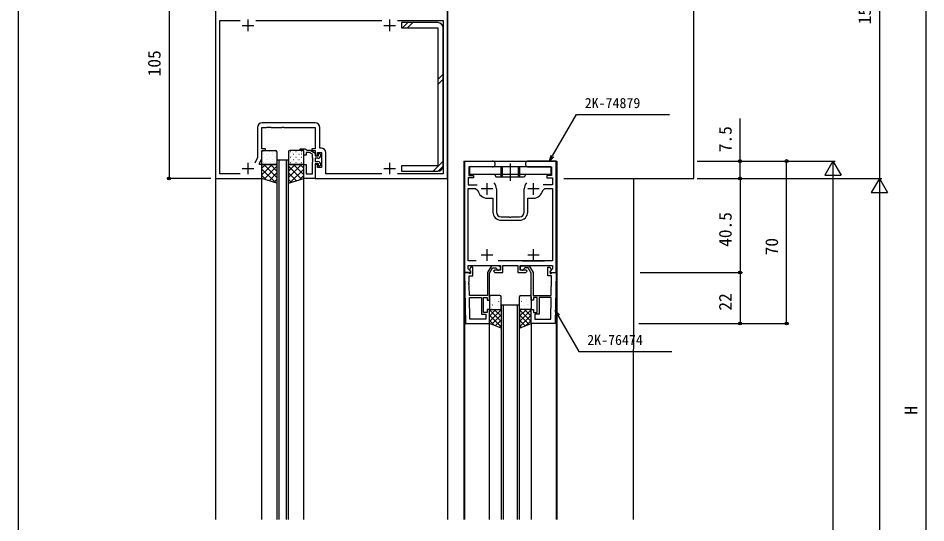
# Model space of a CAD drawing. Units: millimetres, scale not verified. Extents: x -437 to 438, y -681 to 679.
# Drawn here: x -436.7 to -45.7, y 195.2 to 412.7 of the extents above; entities that cross this region are included whole.
import ezdxf
from ezdxf.enums import TextEntityAlignment as Align

# ---------------------------------------------------------------- set-up
doc = ezdxf.new("R2010")
doc.units = ezdxf.units.MM
doc.header["$LTSCALE"] = 4
for name, color, linetype in [('0-2_YKK_11', 7, 'Continuous'), ('0-3_YKK_11E', 7, 'Continuous'), ('0-4_YKK_12', 2, 'Continuous'), ('0-5_YKK_13', 4, 'Continuous'), ('0-7_YKK_D', 6, 'Continuous'), ('0-8_YKK_ZWAK', 7, 'Continuous')]:
    doc.layers.add(name, color=color, linetype=linetype)
doc.styles.add('ＭＳ ゴシック', font='')
doc.styles.get('ＭＳ ゴシック').set_extended_font_data('MS Gothic')

msp = doc.modelspace()

# ---------------------------------------------------------------- linework, layer by layer
at = {"layer": '0-2_YKK_11'}
for p, q in [((-337.7, 412.138), (-337.7, 407.138)), ((-334.35, 411.708), (-280.05, 411.708)), ((-276.7, 412.138), (-276.7, 407.138)), ((-340.2, 409.638), (-335.2, 409.638)), ((-279.2, 409.638), (-274.2, 409.638)), ((-308.77, 367.568), (-331.63, 367.568)), ((-337.7, 350.438), (-337.7, 345.438)), ((-276.7, 350.438), (-276.7, 345.438)), ((-244.4, 351.138), (-232.45, 351.138)), ((-340.2, 347.938), (-335.2, 347.938)), ((-279.2, 347.938), (-274.2, 347.938)), ((-234.7, 336.638), (-234.7, 341.638)), ((-214.7, 336.638), (-214.7, 341.638)), ((-232.2, 339.138), (-237.2, 339.138)), ((-230.7, 339.138), (-230.7, 329.138)), ((-218.7, 329.138), (-218.7, 339.138)), ((-212.2, 339.138), (-217.2, 339.138)), ((-228.7, 325.638), (-220.7, 325.638)), ((-234.7, 308.138), (-234.7, 313.138)), ((-214.7, 308.138), (-214.7, 313.138)), ((-232.2, 310.638), (-237.2, 310.638)), ((-212.2, 310.638), (-217.2, 310.638)), ((-219.417, 308.138), (-229.983, 308.138))]:
    msp.add_line(p, q, dxfattribs=at)
for points in [[(-251.7, 343.638), (-251.7, 493.638)], [(-351.7, 448.638), (-351.7, 343.638), (-331.7, 343.638), (-331.7, 349.638), (-332.7, 349.638), (-332.7, 350.138), (-331.7, 352.283), (-331.7, 355.638), (-330.2, 355.638), (-330.2, 356.438), (-331.7, 356.438), (-331.7, 365.638), (-329.658, 365.638), (-329.475, 365.758), (-328.925, 365.758), (-328.742, 365.638), (-328.658, 365.638), (-328.475, 365.758), (-327.925, 365.758), (-327.742, 365.638), (-323.158, 365.638), (-322.975, 365.758), (-322.425, 365.758), (-322.242, 365.638), (-308.7, 365.638), (-308.7, 356.438), (-310.2, 356.438), (-310.2, 355.638), (-308.7, 355.638), (-308.7, 353.638), (-307.7, 353.638), (-307.7, 354.838), (-306.1, 354.838)], [(-341.063, 345.568), (-349.77, 345.568), (-349.77, 411.708), (-341.05, 411.708)], [(-273.35, 411.708), (-253.63, 411.708), (-253.63, 345.568), (-273.337, 345.568)], [(-333.63, 365.568), (-333.63, 352.711), (-334.795, 350.211)], [(-306.17, 356.768), (-306.77, 356.768), (-306.77, 365.568)], [(-308.7, 349.938), (-308.7, 343.638), (-313.7, 343.638), (-313.7, 349.638), (-312.7, 349.638), (-312.7, 345.568), (-309.9, 345.568), (-309.9, 350.68), (-309.78, 350.863), (-309.78, 351.413), (-309.9, 351.596), (-309.9, 351.68), (-309.78, 351.863), (-309.78, 352.413), (-309.9, 352.596), (-309.9, 354.106), (-311.168, 354.838), (-312.7, 354.838), (-312.7, 353.638), (-313.7, 353.638), (-313.7, 355.638), (-315.2, 355.638), (-315.2, 356.438), (-313, 356.438), (-312.7, 356.138), (-312.4, 355.838), (-310.9, 355.838), (-308.7, 354.568), (-308.7, 353.338), (-307.3, 353.338), (-307.3, 354.238), (-307, 354.538), (-306.3, 353.838), (-306.3, 353.638)], [(-306.1, 354.838), (-306.1, 348.438), (-307.7, 348.438), (-307.7, 349.638), (-308.7, 349.638), (-308.7, 343.638), (-251.7, 343.638)], [(-307.6, 352.338), (-308.7, 352.338), (-308.7, 350.938), (-307.6, 350.938)], [(-280.063, 345.568), (-304.17, 345.568), (-304.17, 354.768)], [(-306.3, 349.638), (-306.3, 349.438), (-307, 348.738), (-307.3, 349.038), (-307.3, 349.938), (-308.7, 349.938)], [(-244.4, 351.138), (-244.4, 303.138), (-241.924, 303.138), (-241.764, 303.526), (-242.9, 304.662), (-242.9, 306.138), (-228.9, 306.138), (-228.9, 304.138), (-231.4, 304.138), (-231.9, 303.638), (-231.4, 303.138), (-227.9, 303.138), (-227.9, 306.138), (-221.5, 306.138), (-221.5, 303.138), (-218, 303.138), (-217.5, 303.638), (-218, 304.138), (-220.5, 304.138), (-220.5, 306.138), (-206.5, 306.138), (-206.5, 304.662), (-207.636, 303.526), (-207.476, 303.138), (-205, 303.138), (-205, 351.138), (-216.95, 351.138)], [(-232.45, 348.638), (-242.5, 348.638), (-242.5, 344.938), (-240.5, 344.938), (-240.5, 343.938), (-242.9, 343.938), (-242.9, 340.838), (-238.908, 340.838)], [(-216.95, 348.638), (-206.9, 348.638), (-206.9, 344.938), (-208.9, 344.938), (-208.9, 343.938), (-206.5, 343.938), (-206.5, 340.838), (-210.492, 340.838)], [(-239.417, 308.138), (-242.9, 308.138), (-242.9, 339.338), (-239.636, 339.338), (-238.648, 338.498)], [(-210.752, 338.498), (-209.764, 339.338), (-206.5, 339.338), (-206.5, 308.138), (-219.417, 308.138), (-209.983, 308.138)], [(-234.7, 335.138), (-232.2, 335.138), (-232.2, 329.138)], [(-217.2, 329.138), (-217.2, 335.138), (-214.7, 335.138)], [(-228.7, 327.138), (-225.158, 327.138), (-224.975, 327.018), (-224.425, 327.018), (-224.242, 327.138), (-220.7, 327.138)], [(-229.8, 305.938), (-232.862, 305.938), (-234.5, 303.101), (-234.5, 293.138), (-242.295, 293.138), (-242.366, 297.18), (-242.489, 297.361), (-242.498, 297.911), (-242.382, 298.096), (-242.383, 298.18), (-242.506, 298.361), (-242.516, 298.911), (-242.399, 299.096), (-242.444, 301.638), (-240.8, 301.638), (-240.8, 305.438), (-241.7, 305.438), (-242.3, 304.399), (-242.3, 304.088), (-241.8, 303.588), (-241.8, 302.638), (-242.27, 302.638), (-242.47, 302.838), (-242.77, 303.138), (-244.4, 303.138)], [(-244.4, 303.138), (-244.016, 281.138), (-233.7, 281.138), (-233.7, 287.138), (-234.7, 287.138), (-234.7, 285.938), (-236.3, 285.938), (-236.3, 292.338), (-234.7, 292.338), (-234.7, 291.138), (-233.7, 291.138), (-233.7, 302.886), (-232.4, 305.138), (-230.983, 305.138), (-230.687, 304.888)], [(-219.6, 305.938), (-216.538, 305.938), (-214.9, 303.101), (-214.9, 293.138), (-207.105, 293.138), (-207.034, 297.18), (-206.911, 297.361), (-206.902, 297.911), (-207.018, 298.096), (-207.017, 298.18), (-206.894, 298.361), (-206.884, 298.911), (-207.001, 299.096), (-206.956, 301.638), (-208.6, 301.638), (-208.6, 305.438), (-207.7, 305.438), (-207.1, 304.399), (-207.1, 304.088), (-207.6, 303.588), (-207.6, 302.638), (-207.13, 302.638), (-206.93, 302.838), (-206.63, 303.138), (-205, 303.138)], [(-205, 303.138), (-205.384, 281.138), (-215.7, 281.138), (-215.7, 287.138), (-214.7, 287.138), (-214.7, 285.938), (-213.1, 285.938), (-213.1, 292.338), (-214.7, 292.338), (-214.7, 291.138), (-215.7, 291.138), (-215.7, 302.886), (-217, 305.138), (-218.417, 305.138), (-218.713, 304.888)]]:
    msp.add_lwpolyline(points, dxfattribs=at)
for points in [[(-242.119, 283.068), (-242.281, 292.338), (-237.1, 292.338), (-237.1, 285.138), (-235.2, 285.138), (-235.2, 283.068)], [(-207.281, 283.068), (-207.119, 292.338), (-212.3, 292.338), (-212.3, 285.138), (-214.2, 285.138), (-214.2, 283.068)]]:
    msp.add_lwpolyline(points, close=True, dxfattribs=at)
for centre, radius, start, end in [((-331.63, 365.568), 2, 90.00001, 179.99999), ((-308.77, 365.568), 2, 0.00001, 89.99999), ((-306.17, 354.768), 2, 0.00001, 89.99999), ((-307.6, 353.638), 1.3, 270.00001, 359.99999), ((-307.6, 349.638), 1.3, 0.00001, 89.99999), ((-232.45, 349.888), 1.25, 269.99999, 90.00001), ((-216.95, 349.888), 1.25, 89.99999, 270.00001), ((-234.7, 339.138), 4, 359.99998, 40.4398), ((-214.7, 339.138), 4, 139.5602, 180.00002), ((-234.7, 339.138), 4, 189.20689, 270.00001), ((-214.7, 339.138), 4, 269.99999, 350.79311), ((-228.7, 329.138), 3.5, 180.00001, 269.99999), ((-228.7, 329.138), 2, 180.00001, 269.99999), ((-220.7, 329.138), 2, 270.00001, 359.99999), ((-220.7, 329.138), 3.5, 270.00001, 359.99999), ((-229.8, 305.038), 0.9, 189.59406, 90), ((-219.6, 305.038), 0.9, 90, 350.40594)]:
    msp.add_arc(centre, radius, start, end, dxfattribs=at)
at = {"layer": '0-3_YKK_11E'}
msp.add_line((-201.7, 343.638), (-145.7, 343.638), dxfattribs=at)
msp.add_lwpolyline([(-145.7, 343.638), (-145.7, 493.638), (-252, 493.638)], dxfattribs=at)
at = {"layer": '0-4_YKK_12'}
for p, q in [((-351.7, 527.219), (-351.7, 196.719)), ((-251.7, 527.219), (-251.7, 196.719)), ((-325.2, 351.643), (-320.2, 351.643)), ((-325.2, 351.643), (-325.2, 196.719)), ((-324.2, 196.719), (-324.2, 351.643)), ((-321.2, 351.643), (-321.2, 196.719)), ((-320.2, 196.719), (-320.2, 351.643)), ((-244.717, 351.138), (-204.717, 351.138)), ((-244.7, 351.138), (-244.7, 196.719)), ((-204.7, 351.138), (-204.7, 196.719)), ((-331.7, 196.719), (-331.7, 343.638)), ((-313.7, 196.719), (-313.7, 343.638)), ((-171.703, 343.638), (-171.708, 196.719)), ((-244.4, 296.438), (-244.4, 196.719)), ((-205, 296.438), (-205, 196.719)), ((-228.717, 289.136), (-220.717, 289.136)), ((-228.7, 289.136), (-228.7, 196.719)), ((-227.7, 196.719), (-227.7, 289.136)), ((-221.7, 289.136), (-221.7, 196.719)), ((-220.7, 196.719), (-220.7, 289.136)), ((-233.7, 196.719), (-233.7, 281.338)), ((-215.7, 281.338), (-215.7, 196.719))]:
    msp.add_line(p, q, dxfattribs=at)
at = {"layer": '0-5_YKK_13'}
for p, q in [((-271.138, 408.523), (-268.838, 410.823)), ((-269.015, 408.523), (-266.715, 410.823)), ((-253.63, 349.123), (-253.63, 408.523)), ((-255.93, 386.255), (-253.63, 388.555)), ((-255.93, 384.132), (-253.63, 386.432)), ((-331.7, 350.138), (-331.7, 355.138)), ((-331.674, 352.614), (-331.666, 352.611)), ((-331.2, 355.638), (-325.7, 355.638)), ((-330.893, 354.61), (-330.886, 354.607)), ((-330.888, 354.116), (-330.821, 354.072)), ((-330.843, 355.127), (-330.803, 355.127)), ((-330.843, 352.735), (-330.803, 352.735)), ((-329.703, 354.027), (-329.663, 354.027)), ((-328.661, 353.819), (-328.653, 353.817)), ((-328.411, 355.127), (-328.371, 355.127)), ((-328.411, 352.735), (-328.371, 352.735)), ((-327.271, 354.027), (-327.231, 354.027)), ((-327.046, 354.707), (-326.979, 354.663)), ((-326.466, 353.042), (-326.459, 353.04)), ((-325.979, 355.127), (-325.939, 355.127)), ((-325.979, 352.735), (-325.939, 352.735)), ((-325.686, 355.039), (-325.678, 355.036)), ((-325.2, 355.138), (-325.2, 350.138)), ((-320.2, 355.138), (-320.2, 350.138)), ((-319.714, 355.039), (-319.722, 355.036)), ((-314.2, 355.638), (-319.7, 355.638)), ((-319.421, 355.127), (-319.461, 355.127)), ((-319.421, 352.735), (-319.461, 352.735)), ((-318.934, 353.042), (-318.941, 353.04)), ((-318.354, 354.707), (-318.421, 354.663)), ((-318.129, 354.027), (-318.169, 354.027)), ((-316.989, 355.127), (-317.029, 355.127)), ((-316.989, 352.735), (-317.029, 352.735)), ((-316.739, 353.819), (-316.747, 353.817)), ((-315.697, 354.027), (-315.737, 354.027)), ((-314.557, 355.127), (-314.597, 355.127)), ((-314.557, 352.735), (-314.597, 352.735)), ((-314.512, 354.116), (-314.579, 354.072)), ((-314.507, 354.61), (-314.514, 354.607)), ((-313.726, 352.614), (-313.734, 352.611)), ((-313.7, 350.138), (-313.7, 355.138)), ((-327.277, 349.638), (-331.7, 345.216)), ((-330.106, 349.638), (-331.7, 348.044)), ((-325.7, 349.638), (-331.2, 349.638)), ((-330.843, 350.343), (-330.803, 350.343)), ((-330.82, 349.638), (-325.2, 344.019)), ((-325.2, 348.887), (-330.743, 343.344)), ((-330.18, 350.513), (-330.114, 350.469)), ((-329.959, 349.733), (-329.951, 349.731)), ((-329.703, 351.635), (-329.663, 351.635)), ((-329.178, 351.73), (-329.17, 351.727)), ((-328.411, 350.343), (-328.371, 350.343)), ((-327.991, 349.638), (-325.2, 346.847)), ((-327.271, 351.635), (-327.231, 351.635)), ((-326.946, 350.939), (-326.938, 350.936)), ((-326.338, 351.105), (-326.272, 351.06)), ((-325.979, 350.343), (-325.939, 350.343)), ((-314.58, 349.638), (-320.2, 344.019)), ((-317.409, 349.638), (-320.2, 346.847)), ((-320.2, 348.887), (-314.657, 343.344)), ((-319.7, 349.638), (-314.2, 349.638)), ((-319.421, 350.343), (-319.461, 350.343)), ((-319.062, 351.105), (-319.128, 351.06)), ((-318.454, 350.939), (-318.462, 350.936)), ((-318.129, 351.635), (-318.169, 351.635)), ((-318.123, 349.638), (-313.7, 345.216)), ((-316.989, 350.343), (-317.029, 350.343)), ((-316.222, 351.73), (-316.23, 351.727)), ((-315.697, 351.635), (-315.737, 351.635)), ((-315.441, 349.733), (-315.449, 349.731)), ((-315.294, 349.638), (-313.7, 348.044)), ((-315.22, 350.513), (-315.286, 350.469)), ((-314.557, 350.343), (-314.597, 350.343)), ((-257.885, 346.823), (-253.63, 351.078)), ((-255.755, 346.83), (-253.637, 348.949)), ((-207.252, 348.638), (-242.252, 348.638)), ((-242.252, 348.638), (-242.252, 345.438)), ((-228.752, 348.638), (-228.752, 344.138)), ((-228.252, 348.638), (-228.252, 344.138)), ((-224.752, 350.138), (-224.752, 342.638)), ((-221.252, 348.638), (-221.252, 344.138)), ((-220.752, 348.638), (-220.752, 344.138)), ((-207.252, 348.638), (-207.252, 345.438)), ((-331.7, 347.69), (-325.847, 341.837)), ((-331.7, 344.862), (-329.933, 343.094)), ((-325.2, 346.059), (-328.58, 342.678)), ((-320.2, 346.059), (-316.82, 342.678)), ((-313.7, 347.69), (-319.553, 341.837)), ((-313.7, 344.862), (-315.467, 343.094)), ((-242.252, 345.438), (-207.252, 345.438)), ((-231.502, 345.438), (-230.752, 344.138)), ((-218.752, 344.138), (-230.752, 344.138)), ((-218.001, 345.438), (-218.752, 344.138)), ((-325.2, 343.23), (-326.418, 342.013)), ((-320.2, 343.23), (-318.982, 342.013)), ((-233.7, 292.643), (-233.7, 287.643)), ((-233.7, 291.862), (-233.687, 291.869)), ((-233.417, 291.425), (-233.411, 291.433)), ((-229.2, 293.143), (-233.2, 293.143)), ((-231.655, 291.413), (-231.611, 291.437)), ((-231.631, 289.405), (-231.625, 289.413)), ((-229.63, 290.679), (-229.586, 290.703)), ((-229.423, 291.871), (-229.416, 291.878)), ((-228.987, 292.87), (-228.943, 292.894)), ((-228.7, 287.643), (-228.7, 292.643)), ((-220.7, 287.643), (-220.7, 292.643)), ((-220.413, 292.87), (-220.457, 292.894)), ((-220.2, 293.143), (-216.2, 293.143)), ((-219.977, 291.871), (-219.984, 291.878)), ((-219.77, 290.679), (-219.814, 290.703)), ((-217.745, 291.413), (-217.789, 291.437)), ((-217.769, 289.405), (-217.775, 289.413)), ((-215.983, 291.425), (-215.989, 291.433)), ((-215.7, 291.862), (-215.713, 291.869)), ((-215.7, 292.643), (-215.7, 287.643)), ((-233.7, 286.554), (-233.111, 287.143)), ((-233.7, 284.309), (-230.866, 287.143)), ((-233.7, 282.064), (-228.7, 287.064)), ((-228.7, 281.986), (-233.7, 286.986)), ((-233.2, 287.143), (-229.2, 287.143)), ((-232.889, 287.331), (-232.845, 287.355)), ((-232.674, 289.11), (-232.628, 289.198)), ((-232.298, 289.221), (-232.254, 289.245)), ((-228.7, 284.231), (-231.612, 287.143)), ((-230.221, 288.789), (-230.177, 288.813)), ((-229.578, 287.683), (-229.572, 287.691)), ((-228.7, 286.476), (-229.367, 287.143)), ((-220.7, 286.476), (-220.033, 287.143)), ((-220.7, 284.231), (-217.788, 287.143)), ((-215.7, 282.064), (-220.7, 287.064)), ((-220.7, 281.986), (-215.7, 286.986)), ((-216.2, 287.143), (-220.2, 287.143)), ((-219.822, 287.683), (-219.828, 287.691)), ((-219.179, 288.789), (-219.223, 288.813)), ((-215.7, 284.309), (-218.534, 287.143)), ((-217.102, 289.221), (-217.146, 289.245)), ((-216.726, 289.11), (-216.772, 289.198)), ((-216.511, 287.331), (-216.555, 287.355)), ((-215.7, 286.554), (-216.289, 287.143)), ((-228.7, 279.741), (-233.7, 284.741)), ((-231.445, 280.241), (-233.7, 282.496)), ((-232.754, 280.765), (-228.7, 284.818)), ((-231.15, 280.123), (-228.7, 282.573)), ((-216.646, 280.765), (-220.7, 284.818)), ((-220.7, 279.741), (-215.7, 284.741)), ((-218.25, 280.123), (-220.7, 282.573)), ((-217.955, 280.241), (-215.7, 282.496)), ((-229.547, 279.482), (-228.7, 280.328)), ((-219.853, 279.482), (-220.7, 280.328))]:
    msp.add_line(p, q, dxfattribs=at)
for points in [[(-255.93, 410.823), (-271.63, 410.823), (-271.63, 408.523)], [(-271.63, 408.523), (-255.93, 408.523), (-255.93, 349.123), (-271.63, 349.123), (-271.63, 346.823), (-255.93, 346.823)]]:
    msp.add_lwpolyline(points, dxfattribs=at)
for points in [[(-331.7, 349.638), (-325.2, 349.638), (-325.2, 341.638), (-331.7, 343.638)], [(-313.7, 349.638), (-320.2, 349.638), (-320.2, 341.638), (-313.7, 343.638)], [(-228.7, 279.143), (-233.7, 281.143), (-233.7, 287.143), (-228.7, 287.143)], [(-220.7, 279.143), (-215.7, 281.143), (-215.7, 287.143), (-220.7, 287.143)]]:
    msp.add_lwpolyline(points, close=True, dxfattribs=at)
for centre, radius, start, end in [((-255.93, 408.523), 2.3, 0, 90), ((-331.2, 355.138), 0.5, 90, 180), ((-325.7, 355.138), 0.5, 0, 90), ((-319.7, 355.138), 0.5, 90, 180), ((-314.2, 355.138), 0.5, 0, 90), ((-331.2, 350.138), 0.5, 180, 270), ((-325.7, 350.138), 0.5, 270, 0), ((-319.7, 350.138), 0.5, 180, 270), ((-314.2, 350.138), 0.5, 270, 0), ((-255.93, 349.123), 2.3, 270, 360), ((-233.2, 292.643), 0.5, 90, 180), ((-229.2, 292.643), 0.5, 0, 90), ((-220.2, 292.643), 0.5, 90, 180), ((-216.2, 292.643), 0.5, 0, 90), ((-233.2, 287.643), 0.5, 180, 270), ((-229.2, 287.643), 0.5, 270, 0), ((-220.2, 287.643), 0.5, 180, 270), ((-216.2, 287.643), 0.5, 270, 0)]:
    msp.add_arc(centre, radius, start, end, dxfattribs=at)
at = {"layer": '0-7_YKK_D'}
for p, q in [((-45.7, 556.8), (-45.7, -66.2)), ((-65.7, 493.638), (-65.7, 343.638)), ((-371.7, 448.638), (-371.7, 343.638)), ((-144.2, 351.138), (-84.7, 351.138)), ((-144.2, 351.138), (-124.7, 351.138)), ((-105.7, 281.138), (-105.7, 351.138)), ((-85.7, 351.138), (-89.2, 345.076)), ((-85.7, 351.138), (-82.2, 345.076)), ((-85.7, 351.138), (-85.7, 339.014)), ((-89.2, 345.076), (-82.2, 345.076)), ((-85.7, 344.138), (-85.7, -56.2)), ((-353.717, 343.638), (-372.7, 343.638)), ((-144.2, 343.638), (-64.7, 343.638)), ((-144.2, 343.638), (-124.7, 343.638)), ((-144.2, 343.638), (-64.7, 343.638)), ((-143.2, 343.638), (-124.7, 343.638)), ((-125.7, 343.638), (-125.7, 303.138)), ((-65.7, 343.638), (-69.2, 337.576)), ((-65.7, 343.638), (-62.2, 337.576)), ((-65.7, 343.638), (-65.7, 331.514)), ((-69.2, 337.576), (-62.2, 337.576)), ((-65.7, 336.638), (-65.7, -66.2)), ((-168.698, 303.138), (-124.7, 303.138)), ((-168.698, 303.138), (-124.7, 303.138)), ((-125.7, 303.138), (-125.7, 281.138)), ((-169.338, 281.138), (-104.7, 281.138)), ((-168.7, 281.138), (-124.7, 281.138))]:
    msp.add_line(p, q, dxfattribs=at)
for points in [[(-207.794, 351.143), (-206.519, 353.351), (-196.247, 371.143), (-156.168, 371.143)], [(-125.7, 343.638), (-125.7, 351.138), (-125.7, 369.535)], [(-205.927, 353.01), (-207.794, 351.143), (-207.111, 353.693)], [(-204.692, 284.17), (-205.375, 286.72), (-203.509, 284.853)], [(-205.375, 286.72), (-204.1, 284.512), (-195.169, 269.042), (-155.09, 269.042)]]:
    msp.add_lwpolyline(points, dxfattribs=at)
for centre in [(-125.7, 351.138), (-105.7, 351.138), (-371.7, 343.638), (-125.7, 343.638), (-125.7, 343.638), (-125.7, 303.138), (-125.7, 303.138), (-125.7, 281.138), (-105.7, 281.138)]:
    msp.add_circle(centre, 0.637, dxfattribs=at)
at = {"layer": '0-8_YKK_ZWAK'}
msp.add_line((-436.7, 643.8), (-436.7, -681.2), dxfattribs=at)

# ---------------------------------------------------------------- texts
at = {"layer": '0-7_YKK_D', "style": 'ＭＳ ゴシック'}
for s, p in [('150', (-67.7, 410.073)), ('105', (-373.7, 387.658)), ('7.5', (-127.7, 354.964)), ('40.5', (-127.7, 314.184)), ('70', (-107.7, 310.513)), ('22', (-127.7, 286.684)), ('H', (-47.7, 241.806))]:
    msp.add_text(s, height=5.499, rotation=90, dxfattribs=at).set_placement(p, align=Align.BOTTOM_LEFT)
for s, p in [('2K-74879', (-192.64, 372.643)), ('2K-76474', (-191.562, 270.542))]:
    msp.add_text(s, height=4.399, dxfattribs=at).set_placement(p, align=Align.BOTTOM_LEFT)

doc.saveas('drawing.dxf')
